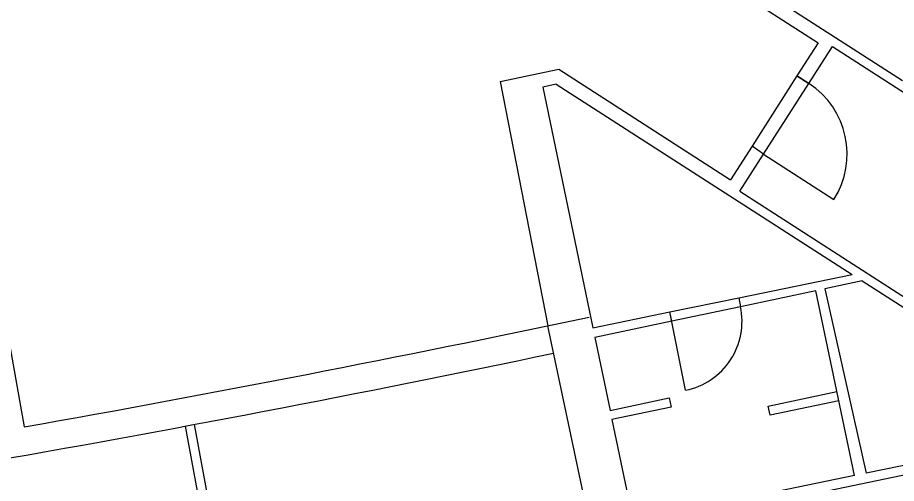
# Model space of a CAD drawing. Header units: inches. Extents: x 343 to 3010, y 5135 to 6248.
# Drawn here: x 1883.6 to 2259.4, y 5571.2 to 5770.3 of the extents above; entities that cross this region are included whole.
import ezdxf

# ---------------------------------------------------------------- set-up
doc = ezdxf.new("R2010")
doc.units = ezdxf.units.IN
doc.header["$LTSCALE"] = 10
doc.header["$MEASUREMENT"] = 0

msp = doc.modelspace()

# ---------------------------------------------------------------- linework, layer by layer
for p, q in [((2127.01, 5830.24), (2262.02, 5743.42)), ((2125.73, 5823.85), (2225.95, 5759.54)), ((2225.95, 5759.54), (2216.89, 5745.39)), ((2221.98, 5742.13), (2232.1, 5757.89)), ((2232.1, 5757.89), (2263.29, 5737.84)), ((2089.98, 5742.94), (2115.04, 5748.21)), ((2115.04, 5748.21), (2188.44, 5700.97)), ((2089.98, 5742.94), (2110.34, 5638.6)), ((2216.89, 5745.39), (2197.67, 5715.39)), ((2221.98, 5742.13), (2216.89, 5745.39)), ((2216.89, 5745.39), (2221.97, 5742.13)), ((2113.92, 5741.83), (2108.17, 5740.55)), ((2108.17, 5740.55), (2129.63, 5637.67)), ((2113.92, 5741.83), (2240.46, 5660.56)), ((2202.56, 5711.94), (2221.96, 5742.11)), ((2197.67, 5715.39), (2188.44, 5700.97)), ((2202.56, 5711.94), (2197.67, 5715.39)), ((2192.44, 5696.18), (2202.56, 5711.94)), ((2202.56, 5711.94), (2232.63, 5692.53)), ((1867.42, 5702.21), (1886.36, 5595.33)), ((2192.44, 5696.18), (2292.5, 5631.71)), ((2191.96, 5650.54), (2240.46, 5660.56)), ((2244.83, 5657.75), (2228.79, 5654.35)), ((2244.83, 5657.75), (2288.97, 5629.41)), ((2224.97, 5653.54), (2192.77, 5646.71)), ((2241.44, 5574.53), (2224.97, 5653.54)), ((2228.79, 5654.35), (2246.48, 5575.57)), ((2162.59, 5644.48), (2191.96, 5650.54)), ((2191.96, 5650.54), (2192.75, 5646.71)), ((2191.96, 5650.54), (2192.77, 5646.71)), ((2192.77, 5646.71), (2163.39, 5640.49)), ((2129.63, 5637.67), (2162.59, 5644.48)), ((2169.28, 5611.06), (2162.59, 5644.48)), ((2163.39, 5640.49), (2162.59, 5644.48)), ((2161.64, 5396.48), (2110.34, 5638.6)), ((2163.39, 5640.49), (2130.49, 5633.51)), ((2130.49, 5633.51), (2136.99, 5602.36)), ((2136.99, 5602.36), (2162.27, 5607.77)), ((2162.27, 5607.77), (2163.1, 5603.79)), ((2204.57, 5604.26), (2233.94, 5610.49)), ((2163.1, 5603.79), (2137.79, 5598.53)), ((2205.36, 5600.43), (2204.57, 5604.26)), ((2234.77, 5606.5), (2205.36, 5600.43)), ((1992.88, 5395.13), (1955.42, 5595.7)), ((1970.66, 5535.47), (1959.25, 5596.41)), ((2137.79, 5598.53), (2146.86, 5555)), ((2298.95, 5586.41), (2246.48, 5575.57)), ((2210.02, 5563.91), (2299.83, 5582.61)), ((2241.44, 5574.53), (2209.19, 5567.87))]:
    msp.add_line(p, q)
for centre, radius, start, end in [((2202.49, 5711.98), 35.87, 327.1679, 57.1265), ((2163.39, 5640.49), 30.01, 281.3179, 11.968), ((598.46, 12862.08), 7380, 280.050297, 281.961177), ((598.46, 12862.08), 7392, 279.864272, 281.821658)]:
    msp.add_arc(centre, radius, start, end)

doc.saveas('drawing.dxf')
